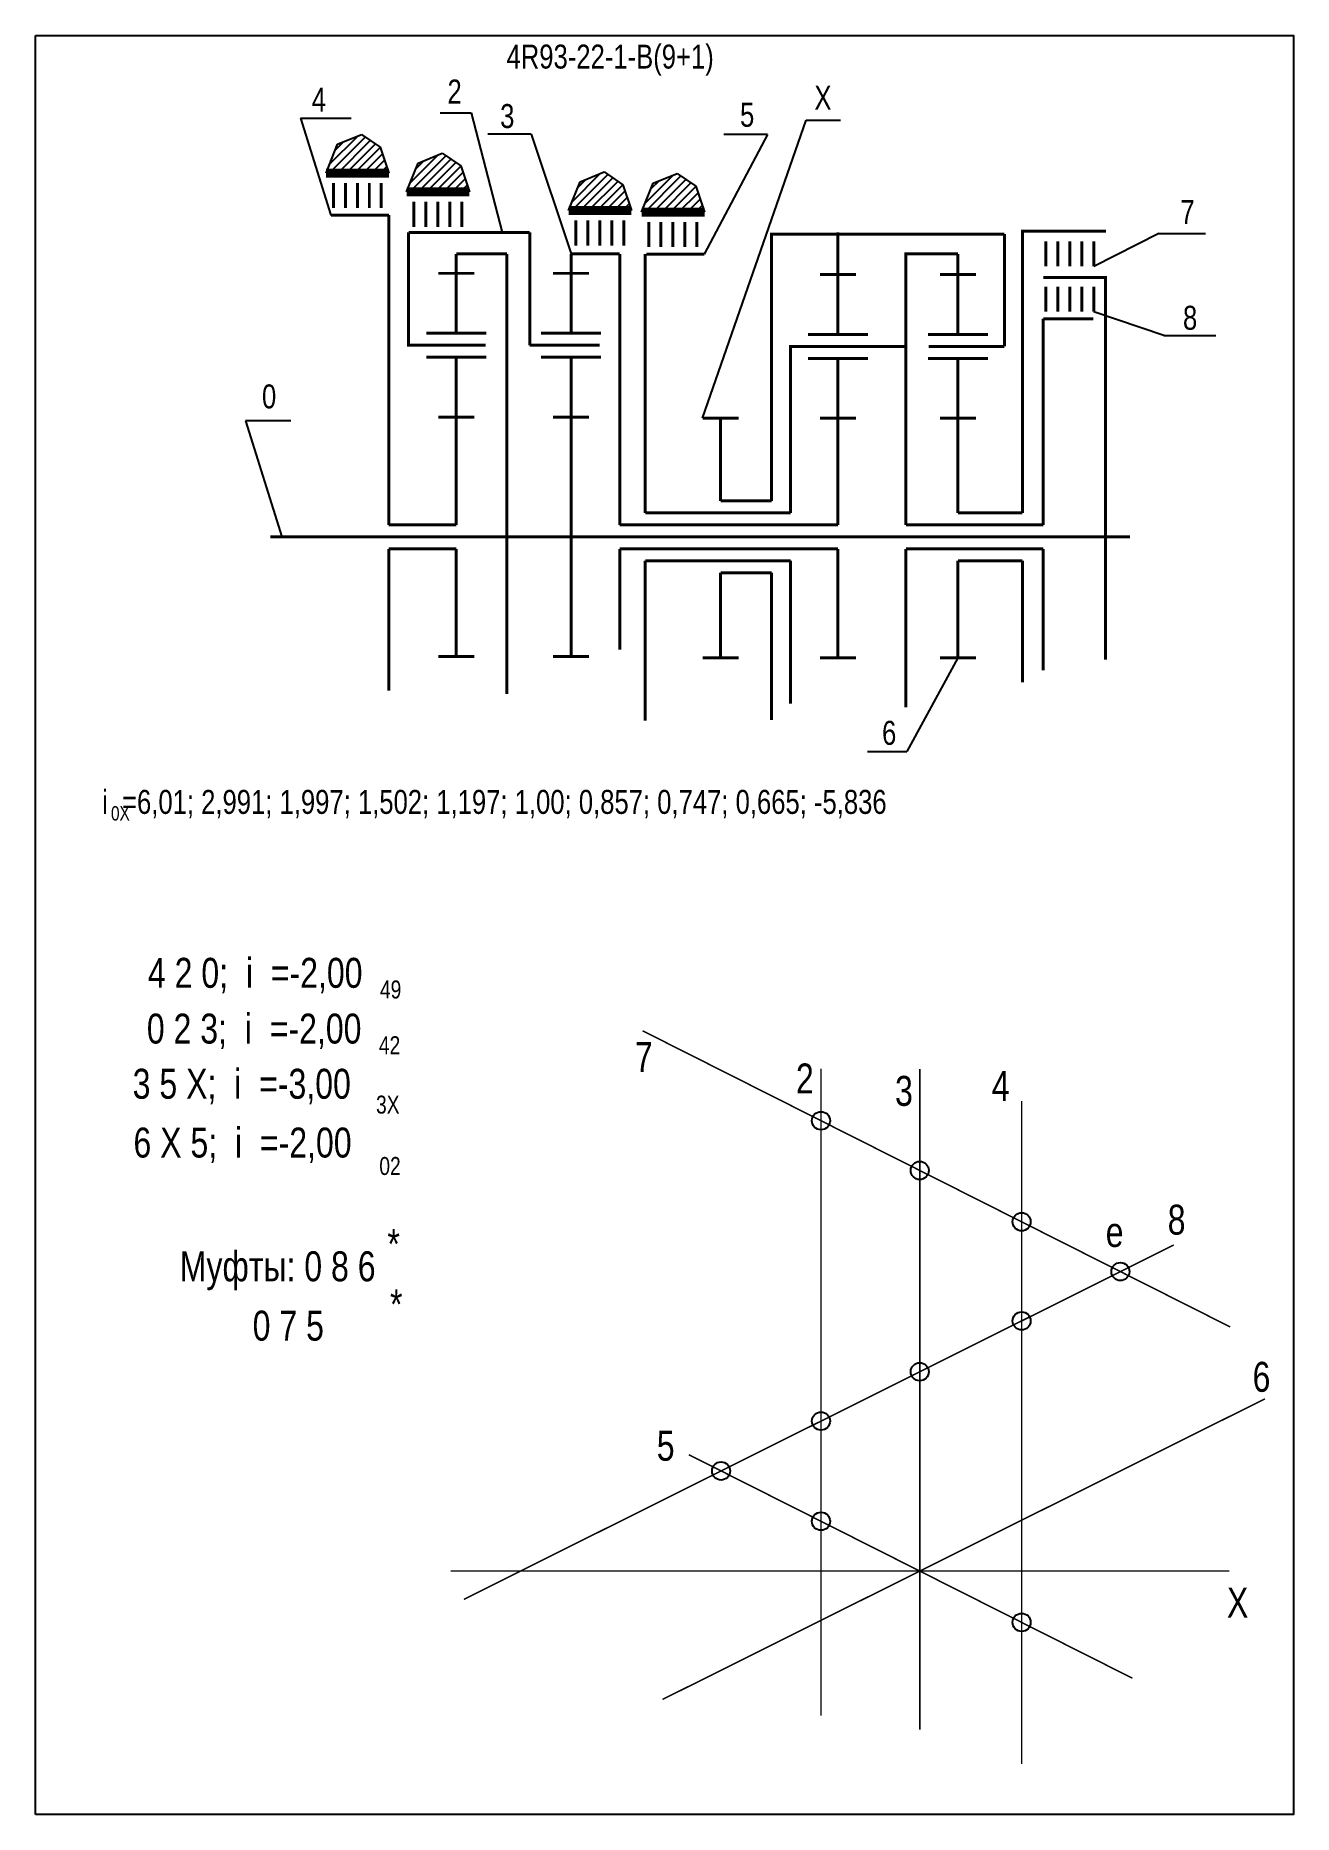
# Model space of a CAD drawing. Extents: x -352 to -142, y 153 to 450.
import ezdxf

# ---------------------------------------------------------------- set-up
doc = ezdxf.new("R2010")
doc.units = 0
doc.header["$LTSCALE"] = 15
doc.layers.get('DEFPOINTS').update_dxf_attribs({"linetype": 'CONTINUOUS'})
doc.layers.add('DIM', color=92, linetype='CONTINUOUS')
doc.layers.add('MAIN', color=5, linetype='CONTINUOUS')
doc.styles.add('AMK', font='amk.shx', dxfattribs={"width": 0.8})

msp = doc.modelspace()

# ---------------------------------------------------------------- hatches: boundary and pattern name
at = {"layer": 'DIM'}
h = msp.add_hatch(dxfattribs=at)
h.set_pattern_fill('_USER', color=0, angle=45, style=0, pattern_type=0)
h.set_pattern_definition([(45, (-51.7003, 1.2104), (-0.7071068, 0.7071068), [])])
h.paths.add_polyline_path([(-302, 431.73), (-303.94, 426.91), (-293.44, 426.91), (-294.89, 431.23), (-298.01, 433.35)])
h = msp.add_hatch(dxfattribs=at)
h.set_pattern_fill('_USER', color=0, angle=45, style=0, pattern_type=0)
h.set_pattern_definition([(45, (-38.253, -1.9244), (-0.7071068, 0.7071068), [])])
h.paths.add_polyline_path([(-288.55, 428.59), (-290.49, 423.77), (-280, 423.77), (-281.45, 428.1), (-284.56, 430.21)])
h = msp.add_hatch(dxfattribs=at)
h.set_pattern_fill('_USER', color=0, angle=45, style=0, pattern_type=0)
h.set_pattern_definition([(45, (-11.2138, -5.05), (-0.7071068, 0.7071068), [])])
h.paths.add_polyline_path([(-261.51, 425.47), (-263.45, 420.65), (-252.96, 420.65), (-254.41, 424.97), (-257.52, 427.09)])
h = msp.add_hatch(dxfattribs=at)
h.set_pattern_fill('_USER', color=0, angle=45, style=0, pattern_type=0)
h.set_pattern_definition([(45, (0.9889, -5.2956), (-0.7071068, 0.7071068), [])])
h.paths.add_polyline_path([(-249.31, 425.22), (-251.25, 420.4), (-240.75, 420.4), (-242.2, 424.73), (-245.32, 426.84)])

# ---------------------------------------------------------------- linework, layer by layer
at = {"layer": 'DEFPOINTS', "const_width": 0.25}
for points in [[(-152.99, 234.26), (-251.08, 283.7)], [(-221.31, 169.35), (-221.31, 277.39)], [(-204.81, 166.99), (-204.81, 277.35)], [(-187.81, 161.3), (-187.81, 271.99)], [(-280.93, 188.77), (-162.39, 247.95)], [(-169.32, 175.61), (-243.37, 212.93)], [(-283.13, 193.5), (-153.13, 193.5)]]:
    msp.add_lwpolyline(points, dxfattribs=at)
at = {"layer": 'DEFPOINTS', "color": 1, "const_width": 0.25}
msp.add_lwpolyline([(-247.76, 172.06), (-147.2, 222.25)], dxfattribs=at)
at = {"layer": 'DEFPOINTS'}
for centre in [(-221.31, 268.69), (-204.81, 260.38), (-187.81, 251.81), (-171.31, 243.5), (-187.81, 235.26), (-204.81, 226.77), (-221.31, 218.54), (-237.98, 210.21), (-221.31, 201.81), (-187.81, 184.93)]:
    msp.add_circle(centre, 1.51, dxfattribs=at)
at = {"layer": 'DIM', "color": 0}
for p, q in [((-284.87, 436.98), (-279.69, 436.98)), ((-279.69, 436.98), (-274.53, 417)), ((-308.19, 436.07), (-299.72, 436.07)), ((-308.19, 436.07), (-303.11, 419.9)), ((-241.07, 385.97), (-223.79, 435.76)), ((-223.79, 435.76), (-218.06, 435.76)), ((-303.94, 426.91), (-302, 431.73)), ((-302, 431.73), (-298.01, 433.35)), ((-298.01, 433.35), (-294.89, 431.23)), ((-294.89, 431.23), (-293.44, 426.91)), ((-269.68, 433.39), (-276.94, 433.39)), ((-269.68, 433.39), (-263.04, 413.42)), ((-230.25, 433.36), (-240.79, 413.39)), ((-230.25, 433.36), (-237.51, 433.36)), ((-290.49, 423.77), (-288.55, 428.59)), ((-288.55, 428.59), (-284.56, 430.21)), ((-284.56, 430.21), (-281.45, 428.1)), ((-281.45, 428.1), (-280, 423.77)), ((-263.45, 420.65), (-261.51, 425.47)), ((-261.51, 425.47), (-257.52, 427.09)), ((-257.52, 427.09), (-254.41, 424.97)), ((-254.41, 424.97), (-252.96, 420.65)), ((-251.25, 420.4), (-249.31, 425.22)), ((-249.31, 425.22), (-245.32, 426.84)), ((-245.32, 426.84), (-242.2, 424.73)), ((-242.2, 424.73), (-240.75, 420.4)), ((-293.48, 419.9), (-303.11, 419.9)), ((-164.92, 416.82), (-175.75, 411.32)), ((-164.92, 416.82), (-157.09, 416.82)), ((-240.79, 413.39), (-250.42, 413.39)), ((-164.06, 399.79), (-175.75, 403.75)), ((-164.06, 399.79), (-155.36, 399.79)), ((-309.8, 385.55), (-317.41, 385.55)), ((-317.41, 385.55), (-311.3, 366.17)), ((-238.07, 362.17), (-238.07, 362.17)), ((-218.47, 362.17), (-218.47, 362.17)), ((-198.44, 345.97), (-206.95, 330.32)), ((-213.52, 330.32), (-206.95, 330.32))]:
    msp.add_line(p, q, dxfattribs=at)
at = {"layer": 'DIM', "color": 0, "const_width": 0.5}
for points in [[(-293.48, 419.9), (-303.11, 419.9)], [(-293.48, 368.17), (-293.48, 419.9)], [(-287, 398.17), (-290.16, 398.17), (-290.16, 417)], [(-290.16, 417), (-269.93, 417)], [(-269.93, 417), (-269.93, 398.17)], [(-218.47, 416.71), (-229.56, 416.71), (-229.56, 372.17)], [(-190.67, 416.71), (-218.47, 416.71)], [(-190.67, 397.97), (-190.67, 416.71)], [(-173.74, 417.23), (-187.67, 417.23), (-187.67, 370.17)], [(-273.74, 413.42), (-282.2, 413.42)], [(-273.74, 413.42), (-273.74, 339.96)], [(-263.04, 413.42), (-254.9, 413.42)], [(-254.9, 402.95), (-254.9, 413.42)], [(-250.64, 413.39), (-250.64, 370.17)], [(-240.79, 413.39), (-250.42, 413.39)], [(-198.44, 413.42), (-207.13, 413.42), (-207.13, 368.17)], [(-184.21, 409.47), (-173.83, 409.47), (-173.83, 345.67)], [(-254.9, 402.95), (-254.9, 368.17)], [(-175.86, 402.58), (-184.21, 402.58)], [(-184.21, 402.58), (-184.21, 368.17)], [(-223.51, 397.97), (-226.38, 397.97), (-226.38, 370.17)], [(-238.07, 372.17), (-229.56, 372.17)], [(-293.48, 368.17), (-282.2, 368.17)], [(-254.9, 368.17), (-218.47, 368.17)], [(-250.64, 370.17), (-226.38, 370.17)], [(-207.13, 368.17), (-184.21, 368.17)], [(-198.44, 370.17), (-187.67, 370.17)], [(-313.24, 366.17), (-169.72, 366.17)], [(-293.48, 364.17), (-282.2, 364.17)], [(-293.48, 364.17), (-293.48, 340.49)], [(-254.9, 364.17), (-218.47, 364.17)], [(-254.9, 364.17), (-254.9, 347.35)], [(-250.64, 362.17), (-226.38, 362.17)], [(-250.64, 362.17), (-250.64, 335.5)], [(-226.38, 362.17), (-226.38, 338.34)], [(-207.13, 364.17), (-207.13, 337.72)], [(-207.13, 364.17), (-184.21, 364.17)], [(-198.44, 362.17), (-187.67, 362.17)], [(-187.67, 362.17), (-187.67, 341.91)], [(-184.21, 364.17), (-184.21, 343.91)], [(-238.07, 360.17), (-229.56, 360.17)], [(-229.56, 360.17), (-229.56, 335.62)]]:
    msp.add_lwpolyline(points, dxfattribs=at)
at = {"layer": 'DIM', "color": 0}
msp.add_lwpolyline([(-207.13, 366.17, 0.5, 0.5, 0), (-187.31, 366.17, 0.5, 0.5, 0)], format="xyseb", dxfattribs=at)
at = {"layer": 'MAIN'}
for points in [[(-352.43, 152.87), (-352.43, 449.87)], [(-352.43, 449.87), (-142.43, 449.87), (-142.43, 152.87), (-352.43, 152.87)]]:
    msp.add_lwpolyline(points, dxfattribs=at)
at = {"layer": 'MAIN', "color": 0}
for points, const_width in [([(-303.94, 426.91), (-293.44, 426.91)], 1.5), ([(-294.71, 425.26), (-294.71, 421.06)], 0.5), ([(-290.49, 423.77), (-280, 423.77)], 1.5), ([(-281.26, 422.12), (-281.26, 417.93)], 0.5), ([(-263.45, 420.65), (-252.96, 420.65)], 1.5), ([(-254.22, 419), (-254.22, 414.8)], 0.5), ([(-251.25, 420.4), (-240.75, 420.4)], 1.5), ([(-242.02, 418.75), (-242.02, 414.55)], 0.5), ([(-218.47, 409.97), (-218.47, 417)], 0.5), ([(-282.2, 410.17), (-282.2, 413.42)], 0.5), ([(-263.04, 410.17), (-263.04, 413.42)], 0.5), ([(-198.44, 399.97), (-198.44, 413.42)], 0.5), ([(-175.75, 415.52), (-175.75, 411.32)], 0.5), ([(-282.2, 410.17), (-285.2, 410.17)], 0.5), ([(-282.2, 400.17), (-282.2, 410.17)], 0.5), ([(-282.2, 410.17), (-279.2, 410.17)], 0.5), ([(-263.04, 410.17), (-266.04, 410.17)], 0.5), ([(-263.04, 400.17), (-263.04, 410.17)], 0.5), ([(-263.04, 410.17), (-260.04, 410.17)], 0.5), ([(-218.47, 409.97), (-221.47, 409.97)], 0.5), ([(-218.47, 399.97), (-218.47, 409.97)], 0.5), ([(-218.47, 409.97), (-215.47, 409.97)], 0.5), ([(-198.44, 409.97), (-201.44, 409.97)], 0.5), ([(-198.44, 409.97), (-195.44, 409.97)], 0.5), ([(-175.75, 407.95), (-175.75, 403.75)], 0.5), ([(-277.26, 398.17), (-287, 398.17)], 0.5), ([(-258.24, 398.17), (-269.93, 398.17)], 0.5), ([(-207.13, 397.97), (-223.51, 397.97)], 0.5), ([(-190.67, 397.97), (-203.35, 397.97)], 0.5), ([(-282.2, 396.17), (-287.2, 396.17)], 0.5), ([(-282.2, 386.17), (-282.2, 396.17), (-277.2, 396.17)], 0.5), ([(-263.04, 396.17), (-268.04, 396.17)], 0.5), ([(-263.04, 386.17), (-263.04, 396.17), (-258.04, 396.17)], 0.5), ([(-218.47, 395.97), (-223.47, 395.97)], 0.5), ([(-218.47, 385.97), (-218.47, 395.97), (-213.47, 395.97)], 0.5), ([(-198.44, 395.97), (-203.44, 395.97)], 0.5), ([(-198.44, 385.97), (-198.44, 395.97), (-193.44, 395.97)], 0.5), ([(-282.2, 386.17), (-285.2, 386.17)], 0.5), ([(-282.2, 368.17), (-282.2, 386.17)], 0.5), ([(-282.2, 386.17), (-279.2, 386.17)], 0.5), ([(-263.04, 386.17), (-266.04, 386.17)], 0.5), ([(-263.04, 366.17), (-263.04, 386.17)], 0.5), ([(-263.04, 386.17), (-260.04, 386.17)], 0.5), ([(-238.07, 385.97), (-241.07, 385.97)], 0.5), ([(-238.07, 372.17), (-238.07, 385.97)], 0.5), ([(-238.07, 385.97), (-235.07, 385.97)], 0.5), ([(-218.47, 385.97), (-221.47, 385.97)], 0.5), ([(-218.47, 368.17), (-218.47, 385.97)], 0.5), ([(-218.47, 385.97), (-215.47, 385.97)], 0.5), ([(-198.44, 385.97), (-201.44, 385.97)], 0.5), ([(-198.44, 370.17), (-198.44, 385.97)], 0.5), ([(-198.44, 385.97), (-195.44, 385.97)], 0.5), ([(-263.04, 366.17), (-263.04, 346.17)], 0.5), ([(-282.2, 364.17), (-282.2, 346.17)], 0.5), ([(-218.47, 364.17), (-218.47, 345.97)], 0.5), ([(-198.44, 362.17), (-198.44, 345.97)], 0.5), ([(-238.07, 360.17), (-238.07, 345.97)], 0.5), ([(-282.2, 346.17), (-285.2, 346.17)], 0.5), ([(-282.2, 346.17), (-279.2, 346.17)], 0.5), ([(-263.04, 346.17), (-266.04, 346.17)], 0.5), ([(-263.04, 346.17), (-260.04, 346.17)], 0.5), ([(-238.07, 345.97), (-241.07, 345.97)], 0.5), ([(-238.07, 345.97), (-235.07, 345.97)], 0.5), ([(-218.47, 345.97), (-221.47, 345.97)], 0.5), ([(-218.47, 345.97), (-215.47, 345.97)], 0.5), ([(-198.44, 345.97), (-201.44, 345.97)], 0.5), ([(-198.44, 345.97), (-195.44, 345.97)], 0.5)]:
    msp.add_lwpolyline(points, dxfattribs=dict(at, const_width=const_width))
for points in [[(-302.71, 425.26, 0.5, 0.5, 0), (-302.71, 421.06, 0.5, 0.5, 0)], [(-300.71, 425.26, 0.5, 0.5, 0), (-300.71, 421.06, 0.5, 0.5, 0)], [(-298.71, 425.26, 0.5, 0.5, 0), (-298.71, 421.06, 0.5, 0.5, 0)], [(-296.71, 425.26, 0.5, 0.5, 0), (-296.71, 421.06, 0.5, 0.5, 0)], [(-289.26, 422.12, 0.5, 0.5, 0), (-289.26, 417.93, 0.5, 0.5, 0)], [(-287.26, 422.12, 0.5, 0.5, 0), (-287.26, 417.93, 0.5, 0.5, 0)], [(-285.26, 422.12, 0.5, 0.5, 0), (-285.26, 417.93, 0.5, 0.5, 0)], [(-283.26, 422.12, 0.5, 0.5, 0), (-283.26, 417.93, 0.5, 0.5, 0)], [(-262.22, 419, 0.5, 0.5, 0), (-262.22, 414.8, 0.5, 0.5, 0)], [(-260.22, 419, 0.5, 0.5, 0), (-260.22, 414.8, 0.5, 0.5, 0)], [(-258.22, 419, 0.5, 0.5, 0), (-258.22, 414.8, 0.5, 0.5, 0)], [(-256.22, 419, 0.5, 0.5, 0), (-256.22, 414.8, 0.5, 0.5, 0)], [(-250.02, 418.75, 0.5, 0.5, 0), (-250.02, 414.55, 0.5, 0.5, 0)], [(-248.02, 418.75, 0.5, 0.5, 0), (-248.02, 414.55, 0.5, 0.5, 0)], [(-246.02, 418.75, 0.5, 0.5, 0), (-246.02, 414.55, 0.5, 0.5, 0)], [(-244.02, 418.75, 0.5, 0.5, 0), (-244.02, 414.55, 0.5, 0.5, 0)], [(-183.75, 415.52, 0.5, 0.5, 0), (-183.75, 411.32, 0.5, 0.5, 0)], [(-181.75, 415.52, 0.5, 0.5, 0), (-181.75, 411.32, 0.5, 0.5, 0)], [(-179.75, 415.52, 0.5, 0.5, 0), (-179.75, 411.32, 0.5, 0.5, 0)], [(-177.75, 415.52, 0.5, 0.5, 0), (-177.75, 411.32, 0.5, 0.5, 0)], [(-183.75, 407.95, 0.5, 0.5, 0), (-183.75, 403.75, 0.5, 0.5, 0)], [(-181.75, 407.95, 0.5, 0.5, 0), (-181.75, 403.75, 0.5, 0.5, 0)], [(-179.75, 407.95, 0.5, 0.5, 0), (-179.75, 403.75, 0.5, 0.5, 0)], [(-177.75, 407.95, 0.5, 0.5, 0), (-177.75, 403.75, 0.5, 0.5, 0)], [(-277.2, 400.17, 0.5, 0.5, 0), (-287.2, 400.17, 0.5, 0.5, 0)], [(-258.04, 400.17, 0.5, 0.5, 0), (-268.04, 400.17, 0.5, 0.5, 0)], [(-213.47, 399.97, 0.5, 0.5, 0), (-223.47, 399.97, 0.5, 0.5, 0)], [(-193.44, 399.97, 0.5, 0.5, 0), (-203.44, 399.97, 0.5, 0.5, 0)]]:
    msp.add_lwpolyline(points, format="xyseb", dxfattribs=at)

# ---------------------------------------------------------------- texts
at = {"layer": 'DIM', "color": 0, "style": 'AMK', "width": 0.8}
for s, height, p in [('4R93-22-1-B(9+1)', 4, (-273.81, 444.36)), ('2', 4, (-283.66, 438.52)), ('4', 4, (-306.32, 437.19)), ('X', 4, (-222.41, 437.49)), ('3', 4, (-274.87, 434.43)), ('5', 4, (-234.82, 434.64)), ('7', 4, (-161.31, 418.4)), ('8', 4, (-160.87, 400.75)), ('0', 4, (-314.63, 387.62)), ('6', 4, (-211.11, 331.45)), ('i  =6,01; 2,991; 1,997; 1,502; 1,197; 1,00; 0,857; 0,747; 0,665; -5,836', 4, (-341.32, 319.92)), ('0X', 2.4, (-339.84, 318.81)), ('    4 2 0;  i  =-2,00', 5, (-339.62, 290.88)), ('49', 3, (-294.94, 289.1)), ('    0 2 3;  i  =-2,00', 5, (-339.8, 281.57)), ('42', 3, (-295.12, 279.8)), ('7', 5, (-252.37, 276.83)), ('     3 5 X;  i  =-3,00', 5, (-343.65, 272.36)), ('2', 5, (-225.49, 273.24)), ('3', 5, (-208.94, 271.17)), ('4', 5, (-192.8, 272)), ('3X', 3, (-295.59, 269.88)), ('     6 X 5;  i  =-2,00', 5, (-343.52, 262.54)), ('02', 3, (-295.04, 259.63)), ('8', 5, (-163.42, 249.67)), ('*', 5, (-293.69, 245.61)), ('e', 5, (-173.77, 247.61)), ('Муфты: 0 8 6', 5, (-328.36, 241.88)), ('*', 5, (-293.26, 235.54)), ('       0 7 5', 5, (-326.59, 231.97)), ('6', 5, (-149.25, 223.43)), ('5', 5, (-248.72, 211.92)), ('X', 5, (-153.53, 185.74))]:
    msp.add_text(s, height=height, dxfattribs=at).set_placement(p)

doc.saveas('drawing.dxf')
